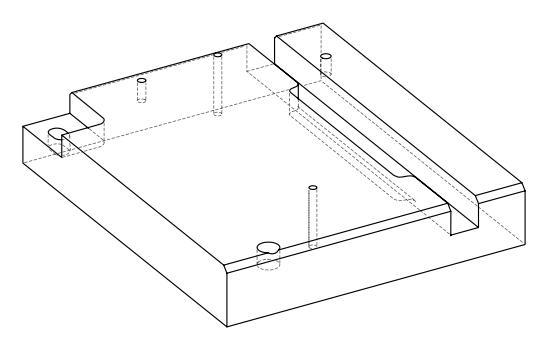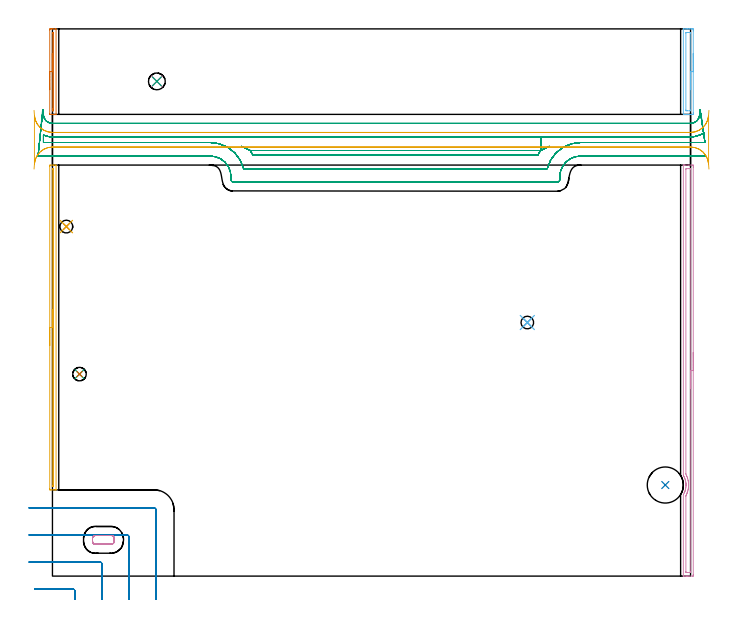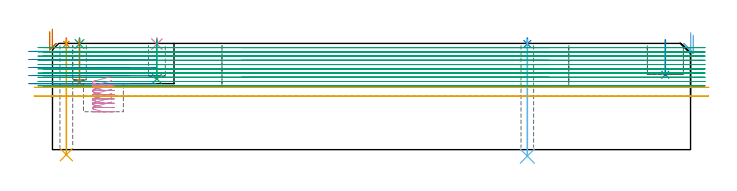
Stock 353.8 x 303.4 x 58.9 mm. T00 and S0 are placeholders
(PLAN: 17 operations, 9 tool changes, 57 min)
(1 SPOT_DRILL | STEP1HOLE | NXT0321_9005460120000 | 0.03 min | 1 mm3)
(2 SPOT_DRILL_1 | STEP1HOLE_1 | NXT0321_9005460120000 | 0.03 min | 1 mm3)
(3 SPOT_DRILL_2 | STEP1POCKET | NXT0321_9005460120000 | 0.03 min | 0 mm3)
(4 SPOT_DRILL_3 | STEP1POCKET_2 | NXT0321_9005460120000 | 0.03 min | 1 mm3)
(5 DRILL_THROUGH_HOLE_INTO_CENTER | STEP1HOLE | NXT0301_042 | 0.26 min | 2312 mm3)
(6 DRILL_THROUGH_HOLE_INTO_CENTER_1 | STEP1HOLE_1 | UGT0301_465 | 0.26 min | 2249 mm3)
(7 DRILL_BLIND_HOLE_INTO_CENTER | STEP1POCKET | NXT0301_046 | 0.1 min | 908 mm3)
(8 INDEXABLE_INSERT_DRILL_BLIND_HOLE_FROM_SOLID | STEP1POCKET_1 | NXT0302_011 | 0.08 min | 5386 mm3)
(9 DRILL_BLIND_HOLE_INTO_CENTER_1 | STEP1POCKET_2 | NXT0301_064 | 0.09 min | 1255 mm3)
(10 AREA_MILL | FG_CHAMFER_SURFACE | UGT0205_001 | 3.85 min | 3498 mm3)
(11 AREA_MILL_1 | FG_CHAMFER_SURFACE_1 | UGT0205_001 | 3.03 min | 1137 mm3)
(12 AREA_MILL_2 | FG_CHAMFER_SURFACE_2 | UGT0205_001 | 0.95 min | 770 mm3)
(13 AREA_MILL_3 | FG_CHAMFER_SURFACE_3 | UGT0205_001 | 0.91 min | 305 mm3)
(14 MILL_CORNER_NOTCH_RECTANGULAR | CORNER_NOTCH_RECTANGULAR | UGT0201_136 | Follow Part, ap 5, ae 75% | 3.44 min | 71258 mm3)
(15 MILL_OPEN_POCKET | POCKET_OPEN | NXT0201_013 | Follow Part, ap 2.5, ae 75% | 39.61 min | 299054 mm3)
(16 MILL_RECTANGULAR_POCKET | POCKET_RECTANGULAR_STRAIGHT | NXT0201_013 | Follow Part, ap 2.5, ae 75% | 1.04 min | 4523 mm3)
(17 MILL_RECTANGULAR_SLOT | SLOT_RECTANGULAR | UGT0201_136 | Follow Part, ap 5, ae 75% | 3.28 min | 56662 mm3)
(TOOL NXT0321_9005460120000 | NC Spot Drill, 142deg, 12mm, Carbide, Uncoated | D12 PA142 FL30 Z2)
(TOOL NXT0301_042 | Carbide Drill 7.1mm [860.1-0710-057A1-MM 2214] | D7.1 PA140 FL85 Z2)
(TOOL UGT0301_465 | Carbide Drill 7.0 mm | D7 PA118 FL69 Z2)
(TOOL NXT0301_046 | Carbide Drill 7.5mm [860.1-0750-038A1-MM 2214] | D7.5 PA140 FL53 Z2)
(TOOL NXT0302_011 | Index. Insert Drill 20mm [880-D2000L25-05] | D20 PA176 FL100 Z2)
(TOOL NXT0301_064 | Carbide Drill 9.3mm [860.1-0930-028A1-MM 2214] | D9.3 PA140 FL47 Z2)
(TOOL UGT0205_001 | Chamfer Mill 20 x 3 x 45 deg. | D20 FL50 Z2)
(TOOL UGT0201_136 | Carbide End Mill 20.0 | D20 FL30 Z4)
(TOOL NXT0201_013 | ENDMILL 10mm | D10 FL30 Z4)
(OP 1 SPOT_DRILL)
G17 G21 G94 G90
T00 M6
G54
G17 G0 G90 X7.7 Y193.8 S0 M3
G43 Z68.9 H0
G94 G81 G98 Z58.586 F250. R61.9
G80
M5
M2
(OP 2 SPOT_DRILL_1)
G17 G21 G94 G90
T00 M6
G54
G17 G0 G90 X263.3 Y140.6 S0 M3
G43 Z68.9 H0
G94 G81 G98 Z58.599 F250. R61.9
G80
M5
M2
(OP 3 SPOT_DRILL_2)
G17 G21 G94 G90
T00 M6
G54
G17 G0 G90 X15. Y112. S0 M3
G43 Z68.9 H0
G94 G81 G98 Z58.577 F250. R61.9
G80
M5
M2
(OP 4 SPOT_DRILL_3)
G17 G21 G94 G90
T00 M6
G54
G17 G0 G90 X57.9 Y274.3 S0 M3
G43 Z68.9 H0
G94 G81 G98 Z58.5 F250. R61.9
G80
M5
M2
(OP 5 DRILL_THROUGH_HOLE_INTO_CENTER)
G17 G21 G94 G90
T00 M6
G54
G17 G0 G90 X7.7 Y193.8 S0 M3
G43 Z68.9 H1
G94 G73 G98 Z-2.792 F250. Q6.855 R60.9
G80
M5
M2
(OP 6 DRILL_THROUGH_HOLE_INTO_CENTER_1)
G17 G21 G94 G90
T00 M6
G54
G17 G0 G90 X263.3 Y140.6 S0 M3
G43 Z68.9 H0
G94 G73 G98 Z-3.603 F250. Q6.945 R60.9
G80
M5
M2
(OP 7 DRILL_BLIND_HOLE_INTO_CENTER)
G17 G21 G94 G90
T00 M6
G54
G17 G0 G90 X15. Y112. S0 M3
G43 Z68.9 H1
G94 G81 G98 Z37.3 F250. R60.9
G80
M5
M2
(OP 8 INDEXABLE_INSERT_DRILL_BLIND_HOLE_FROM_SOLID)
G17 G21 G94 G90
T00 M6
G54
G17 G0 G90 X339.8 Y50.5 S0 M3
G43 Z68.9 H1
G94 G81 G98 Z41.5 F250. R60.9
G80
M5
M2
(OP 9 DRILL_BLIND_HOLE_INTO_CENTER_1)
G17 G21 G94 G90
T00 M6
G54
G17 G0 G90 X57.9 Y274.3 S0 M3
G43 Z68.9 H1
G94 G81 G98 Z39.2 F250. R60.9
G80
M5
M2
(OP 10 AREA_MILL)
G17 G21 G94 G90
T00 M6
G54
G17 G0 G90 X355.3 Y123.95 S1061 M3
G43 Z68.9 H0
Z63.4
G94 G1 Y123.912 Z62.528 F250.
Y123.798 Z61.664
Y123.609 Z60.812
Y123.347 Z59.98
Y123.013 Z59.174
Y122.61 Z58.4
Y122.142 Z57.664
Y121.61 Z56.972
Y121.021 Z56.329
Y120.378 Z55.74
Y119.686 Z55.208
Y118.95 Z54.74
Y118.176 Z54.337
Y117.37 Z54.003
Y116.538 Z53.741
Y115.686 Z53.552
Y114.822 Z53.438
Y113.95 Z53.4
Y0.963
X355.299 Y0.606 Z53.401
X355.294 Y0.077 Z53.403
X355.291 Y0.008 Z53.405
X354.768 Y0. Z53.928
X352.994 Z55.7
X352.423 Z56.273
X352.106 Z56.59
X351.536 Z57.16
X351.219 Z57.476
X350.18 Z58.519
X349.83 Y0.007 Z58.861
X349.803 Y0.01 Z58.888
X349.8 Y0.159 Z58.9
Y45.229
X349.831 Y45.284 Z58.869
X350.276 Y46.122 Z58.42
X350.305 Y46.176 Z58.392
X350.332 Y46.234 Z58.367
X350.372 Y46.325 Z58.327
X350.413 Y46.419 Z58.284
X350.609 Y46.857 Z58.09
X350.668 Y47.014 Z58.03
X350.688 Y47.068 Z58.01
X350.835 Y47.512 Z57.862
X350.964 Y47.959 Z57.733
X351.07 Y48.404 Z57.628
X351.156 Y48.851 Z57.543
X351.22 Y49.297 Z57.479
X351.262 Y49.743 Z57.432
X351.286 Y50.189 Z57.407
Y50.206 Z57.406
X351.29 Y50.584 Z57.402
X351.291 Y50.635 Z57.403
Y50.647
X351.289 Y50.688 Z57.407
X351.288 Y50.733 Z57.41
X351.276 Y51.081 Z57.422
X351.241 Y51.477 Z57.452
X351.238 Y51.527 Z57.457
X351.235 Y51.557 Z57.461
X351.184 Y51.973 Z57.516
X351.107 Y52.418 Z57.592
X351.08 Y52.54 Z57.619
X351.008 Y52.865 Z57.69
X350.936 Y53.131 Z57.76
X350.889 Y53.31 Z57.809
X350.75 Y53.746 Z57.949
X350.604 Y54.154 Z58.092
X350.585 Y54.202 Z58.112
X350.565 Y54.25 Z58.133
X350.41 Y54.6 Z58.287
X350.388 Y54.65 Z58.309
X350.176 Y55.094 Z58.523
X350.13 Y55.176 Z58.566
X349.945 Y55.52 Z58.755
X349.92 Y55.563 Z58.78
X349.804 Y55.772 Z58.89
X349.8 Y55.939 Z58.9
Y227.74
X349.803 Y227.89 Z58.888
X349.83 Y227.893 Z58.861
X350.18 Y227.9 Z58.519
X350.585 Z58.114
X351.219 Z57.476
X352.424 Z56.273
X352.994 Z55.7
X354.483 Z54.213
X354.768 Y227.898 Z53.928
X355.291 Y227.892 Z53.405
X355.294 Y227.823 Z53.403
X355.299 Y227.294 Z53.401
X355.3 Y226.759 Z53.4
Y113.95
X353.886 Z54.814
Y2.391
X353.881 Y2.01 Z54.819
X353.38 Y2.002 Z55.32
X352.106 Y2.001 Z56.594
X351.605 Y2.003 Z57.095
X351.219 Y2.01 Z57.481
X351.214 Y2.391 Z57.486
Y2.396
Y44.337
X351.219 Y44.549 Z57.481
X351.444 Y45.004 Z57.256
X351.548 Y45.229 Z57.152
X351.721 Y45.618 Z56.979
X351.932 Y46.122 Z56.768
X351.952 Y46.174 Z56.748
X351.968 Y46.215 Z56.732
X351.979 Y46.25 Z56.721
X352.106 Y46.637 Z56.594
X352.192 Y46.928 Z56.508
X352.216 Y47.014 Z56.484
X352.374 Y47.638 Z56.326
X352.434 Y47.907 Z56.266
X352.524 Y48.379 Z56.176
X352.586 Y48.799 Z56.114
X352.612 Y48.991 Z56.088
X352.63 Y49.165 Z56.07
X352.674 Y49.692 Z56.026
X352.691 Y49.997 Z56.009
X352.701 Y50.584 Z55.999
X352.693 Y50.887 Z56.007
X352.661 Y51.477 Z56.039
X352.63 Y51.842 Z56.07
X352.563 Y52.369 Z56.137
X352.474 Y52.892 Z56.226
X352.395 Y53.262 Z56.305
X352.197 Y54.063 Z56.503
X352.17 Y54.154 Z56.53
X352.106 Y54.355 Z56.594
X351.864 Y55.047 Z56.836
X351.693 Y55.462 Z57.007
X351.472 Y55.939 Z57.228
X351.219 Y56.474 Z57.481
X351.214 Y56.837 Z57.486
Y225.509
X351.219 Y225.89 Z57.481
X351.72 Y225.898 Z56.98
X352.994 Y225.899 Z55.706
X353.495 Y225.897 Z55.205
X353.881 Y225.89 Z54.819
X353.886 Y225.504 Z54.814
Y113.95
Y113.078 Z54.852
Y112.214 Z54.966
Y111.362 Z55.155
Y110.53 Z55.417
Y109.724 Z55.751
Y108.95 Z56.154
Y108.214 Z56.623
Y107.522 Z57.154
Y106.879 Z57.743
Y106.29 Z58.386
Y105.758 Z59.078
Y105.29 Z59.814
Y104.887 Z60.588
Y104.553 Z61.394
Y104.291 Z62.226
Y104.102 Z63.078
Y103.988 Z63.943
Y103.95 Z64.814
G0 Z68.9
M5
M2
(OP 11 AREA_MILL_1)
G17 G21 G94 G90
T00 M6
G54
G17 G0 G90 X-1.5 Y127.85 S1061 M3
G43 Z68.9 H0
Z65.4
G94 G1 Y127.888 Z64.528 F250.
Y128.002 Z63.663
Y128.191 Z62.812
Y128.453 Z61.98
Y128.787 Z61.174
Y129.19 Z60.4
Y129.658 Z59.664
Y130.19 Z58.972
Y130.779 Z58.329
Y131.422 Z57.74
Y132.114 Z57.208
Y132.85 Z56.74
Y133.624 Z56.337
Y134.43 Z56.003
Y135.262 Z55.741
Y136.114 Z55.552
Y136.978 Z55.438
Y137.85 Z55.4
X-1.499 Y227.27 Z55.401
X-1.496 Y227.703
X-1.491 Y227.89 Z55.404
X-1.07 Y227.9 Z55.825
X0.33 Z57.226
X0.69 Z57.585
X1.649 Z58.548
X1.997 Y227.89 Z58.888
X2. Y227.717 Z58.9
Y47.983
X2.004 Y47.801 Z58.895
X1.648 Y47.8 Z58.548
X1.41 Z58.309
X0.69 Z57.585
X-0.55 Z56.347
X-1.07 Y47.801 Z55.825
X-1.303 Y47.804 Z55.592
X-1.491 Y47.81 Z55.404
X-1.496 Y47.997 Z55.401
X-1.499 Y48.43
X-1.5 Y137.85 Z55.4
X-0.086 Z56.814
Y225.376
X-0.085 Y225.482 Z56.815
X-0.079 Y225.822 Z56.821
X-0.073 Y225.891 Z56.827
X-0.024 Y225.895 Z56.876
X0.044 Y225.898 Z56.944
X0.278 Y225.9 Z57.178
X0.496 Y225.899 Z57.396
X0.531 Y225.897 Z57.431
X0.566 Y225.89 Z57.466
X0.579 Y225.881 Z57.479
X0.581 Y225.853 Z57.481
X0.585 Y225.588 Z57.485
Y50.174
X0.579 Y49.812 Z57.479
X0.22 Y49.802 Z57.12
X0.004 Y49.801 Z56.904
X-0.031 Y49.803 Z56.869
X-0.066 Y49.81 Z56.834
X-0.079 Y49.819 Z56.821
X-0.081 Y49.847 Z56.819
X-0.086 Y50.112 Z56.814
Y137.85
Y138.722 Z56.852
Y139.586 Z56.966
Y140.438 Z57.155
Y141.27 Z57.417
Y142.076 Z57.751
Y142.85 Z58.154
Y143.586 Z58.623
Y144.278 Z59.154
Y144.921 Z59.743
Y145.51 Z60.386
Y146.042 Z61.078
Y146.51 Z61.814
Y146.913 Z62.588
Y147.247 Z63.394
Y147.509 Z64.226
Y147.698 Z65.078
Y147.812 Z65.943
Y147.85 Z66.814
G0 Z68.9
M5
M2
(OP 12 AREA_MILL_2)
G17 G21 G94 G90
T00 M6
G54
G17 G0 G90 X355.3 Y289.7 S1061 M3
G43 Z68.9 H0
Z63.4
G94 G1 Y289.662 Z62.528 F250.
Y289.548 Z61.663
Y289.359 Z60.812
Y289.097 Z59.98
Y288.763 Z59.174
Y288.36 Z58.4
Y287.892 Z57.664
Y287.36 Z56.972
Y286.771 Z56.329
Y286.128 Z55.74
Y285.436 Z55.208
Y284.7 Z54.74
Y283.926 Z54.337
Y283.12 Z54.003
Y282.288 Z53.741
Y281.436 Z53.552
Y280.572 Z53.438
Y279.7 Z53.4
Y256.923
X355.299 Y256.567 Z53.401
X355.293 Y256.041 Z53.403
X355.291 Y256.008 Z53.405
X354.768 Y256. Z53.927
X354.446 Z54.248
X353.881 Z54.813
X353.238 Z55.46
X352.994 Z55.703
X352.35 Z56.347
X352.106 Z56.59
X351.618 Z57.081
X350.82 Z57.879
X350.093 Z58.606
X349.824 Z58.867
X349.803 Y256.009 Z58.888
X349.8 Y256.122 Z58.9
Y303.278
X349.803 Y303.391 Z58.888
X349.824 Y303.4 Z58.867
X350.092 Z58.606
X350.82 Z57.879
X351.618 Z57.081
X352.106 Z56.59
X352.35 Z56.347
X352.994 Z55.703
X353.238 Z55.46
X353.881 Z54.813
X354.446 Z54.248
X354.768 Y303.397 Z53.927
X355.291 Y303.392 Z53.405
X355.293 Y303.359 Z53.403
X355.299 Y302.833 Z53.401
X355.3 Y302.299 Z53.4
Y279.7
X353.886 Z54.814
Y258.347
X353.881 Y258.01 Z54.819
X353.338 Y258.001 Z55.362
X352.106 Y258. Z56.594
X351.563 Y258.002 Z57.137
X351.219 Y258.01 Z57.481
X351.214 Y258.347 Z57.486
Y258.352
Y301.053
X351.219 Y301.39 Z57.481
X351.762 Y301.399 Z56.938
X352.994 Y301.4 Z55.706
X353.537 Y301.398 Z55.163
X353.881 Y301.39 Z54.819
X353.886 Y301.048 Z54.814
Y279.7
Y278.828 Z54.852
Y277.964 Z54.966
Y277.112 Z55.155
Y276.28 Z55.417
Y275.474 Z55.751
Y274.7 Z56.154
Y273.964 Z56.623
Y273.272 Z57.154
Y272.629 Z57.743
Y272.04 Z58.386
Y271.508 Z59.078
Y271.04 Z59.814
Y270.637 Z60.588
Y270.303 Z61.394
Y270.041 Z62.226
Y269.852 Z63.078
Y269.738 Z63.943
Y269.7 Z64.814
G0 Z68.9
M5
M2
(OP 13 AREA_MILL_3)
G17 G21 G94 G90
T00 M6
G54
G17 G0 G90 X-1.5 Y269.7 S1061 M3
G43 Z68.9 H0
Z65.4
G94 G1 Y269.738 Z64.528 F250.
Y269.852 Z63.663
Y270.041 Z62.812
Y270.303 Z61.98
Y270.637 Z61.174
Y271.04 Z60.4
Y271.508 Z59.664
Y272.04 Z58.972
Y272.629 Z58.329
Y273.272 Z57.74
Y273.964 Z57.208
Y274.7 Z56.74
Y275.474 Z56.337
Y276.28 Z56.003
Y277.112 Z55.741
Y277.964 Z55.552
Y278.828 Z55.438
Y279.7 Z55.4
Y302.833
X-1.499 Y303.061 Z55.401
X-1.491 Y303.398 Z55.405
X-1.312 Y303.4 Z55.586
X-1.07 Z55.827
X-0.432 Z56.465
X-0.19 Z56.706
X0.294 Z57.193
X1.764 Z58.662
X1.994 Y303.39 Z58.892
X2. Y303.278 Z58.9
Y256.122
X1.994 Y256.01 Z58.892
X1.763 Y256. Z58.662
X1.086 Z57.985
X0.294 Z57.193
X-0.19 Z56.706
X-0.432 Z56.465
X-1.07 Z55.827
X-1.306 Z55.592
X-1.491 Y256.002 Z55.405
X-1.5 Y256.34 Z55.4
Y279.7
X-0.086 Z56.814
X-0.085 Y300.947 Z56.815
X-0.084 Y301.053 Z56.816
X-0.079 Y301.383 Z56.821
X0.079 Y301.39 Z56.979
X0.35 Y301.397 Z57.25
X0.507 Y301.391 Z57.407
X0.579 Y301.387 Z57.479
X0.584 Y301.161 Z57.484
X0.585 Y301.053 Z57.485
X0.586 Y258.311 Z57.486
X0.583 Y258.124 Z57.483
X0.581 Y258.031 Z57.481
X0.58 Y258.016 Z57.48
X0.518 Y258.01 Z57.418
X0.395 Y258.005 Z57.295
X0.151 Y258.002 Z57.051
X-0.007 Y258.009 Z56.893
X-0.079 Y258.014 Z56.821
X-0.084 Y258.239 Z56.816
X-0.085 Y258.347 Z56.815
X-0.086 Y259.026 Z56.814
Y279.7
Y280.572 Z56.852
Y281.436 Z56.966
Y282.288 Z57.155
Y283.12 Z57.417
Y283.926 Z57.751
Y284.7 Z58.154
Y285.436 Z58.623
Y286.128 Z59.154
Y286.771 Z59.743
Y287.36 Z60.386
Y287.892 Z61.078
Y288.36 Z61.814
Y288.763 Z62.588
Y289.097 Z63.394
Y289.359 Z64.226
Y289.548 Z65.078
Y289.662 Z65.943
Y289.7 Z66.814
G0 Z68.9
M5
M2
(OP 14 MILL_CORNER_NOTCH_RECTANGULAR)
G17 G21 G94 G90
T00 M6
G54
G17 G0 G90 X12.4 Y-13. S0 M3
G43 Z68.926 H0
Z54.46
G94 G1 Y-10. F250.
Y-8.195 F500.
G3 X11.405 Y-7.2 R1.
G1 X-6.94
X-9.94 F250.
G0 Z68.926
X27.4 Y-13.
Z54.46
G1 Y-10.
Y6.805 F500.
G3 X26.405 Y7.8 R1.
G1 X-10.
X-13. F250.
G0 Z68.926
X42.4 Y-13.
Z54.46
G1 Y-10.
Y21.804 F500.
G3 X41.404 Y22.8 R1.
G1 X-10.
X-13. F250.
G0 Z68.926
X57.4 Y-13.
Z54.46
G1 Y-10.
Y36.804 F500.
G3 X56.404 Y37.8 R1.
G1 X-10.
X-13. F250.
G0 Z68.926
X12.4 Y-13.
Z49.995
G1 Y-10.
Y-8.195 F500.
G3 X11.405 Y-7.2 R1.
G1 X-6.94
X-9.94 F250.
G0 Z68.926
X27.4 Y-13.
Z49.995
G1 Y-10.
Y6.805 F500.
G3 X26.405 Y7.8 R1.
G1 X-10.
X-13. F250.
G0 Z68.926
X42.4 Y-13.
Z49.995
G1 Y-10.
Y21.805 F500.
G3 X41.404 Y22.8 R1.
G1 X-10.
X-13. F250.
G0 Z68.926
X57.4 Y-13.
Z49.995
G1 Y-10.
Y36.804 F500.
G3 X56.404 Y37.8 R1.
G1 X-10.
X-13. F250.
G0 Z68.926
X12.4 Y-13.
Z45.53
G1 Y-10.
Y-8.195 F500.
G3 X11.405 Y-7.2 R1.
G1 X-6.94
X-9.94 F250.
G0 Z68.926
X27.4 Y-13.
Z45.53
G1 Y-10.
Y6.805 F500.
G3 X26.405 Y7.8 R1.
G1 X-10.
X-13. F250.
G0 Z68.926
X42.4 Y-13.
Z45.53
G1 Y-10.
Y21.805 F500.
G3 X41.404 Y22.8 R1.
G1 X-10.
X-13. F250.
G0 Z68.926
X57.4 Y-13.
Z45.53
G1 Y-10.
Y36.804 F500.
G3 X56.404 Y37.8 R1.
G1 X-10.
X-13. F250.
G0 Z68.926
X12.4 Y-13.
Z41.065
G1 Y-10.
Y-8.195 F500.
G3 X11.405 Y-7.2 R1.
G1 X-6.94
X-9.94 F250.
G0 Z68.926
X27.4 Y-13.
Z41.065
G1 Y-10.
Y6.805 F500.
G3 X26.405 Y7.8 R1.
G1 X-10.
X-13. F250.
G0 Z68.926
X42.4 Y-13.
Z41.065
G1 Y-10.
Y21.805 F500.
G3 X41.404 Y22.8 R1.
G1 X-10.
X-13. F250.
G0 Z68.926
X57.4 Y-13.
Z41.065
G1 Y-10.
Y36.804 F500.
G3 X56.404 Y37.8 R1.
G1 X-10.
X-13. F250.
G0 Z68.926
X12.4 Y-13.
Z36.6
G1 Y-10.
Y-8.195 F500.
G3 X11.405 Y-7.2 R1.
G1 X-6.94
X-9.94 F250.
G0 Z68.926
X27.4 Y-13.
Z36.6
G1 Y-10.
Y6.805 F500.
G3 X26.405 Y7.8 R1.
G1 X-10.
X-13. F250.
G0 Z68.926
X42.4 Y-13.
Z36.6
G1 Y-10.
Y21.805 F500.
G3 X41.404 Y22.8 R1.
G1 X-10.
X-13. F250.
G0 Z68.926
X57.4 Y-13.
Z36.6
G1 Y-10.
Y36.804 F500.
G3 X56.404 Y37.8 R1.
G1 X-10.
X-13. F250.
G0 Z68.926
M5
M2
(OP 15 MILL_OPEN_POCKET)
G17 G21 G94 G90
T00 M6
G54
G17 G0 G90 X361.55 Y245.744 S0 M3
G43 Z68.926 H0
Z56.573
G94 G1 X358.8 Y244.544 F250.
G2 X353.8 Y243.5 R12.5 F500.
G1 X270.685
Y236.
X109.615
X104.862 Y238.288
X109.615 Y236.
G2 X111.127 Y233.4 R26.5
G1 X269.173
G2 X270.685 Y236. R26.5
G1 X275.438 Y238.288
X270.685 Y236.
Y243.5
X0.
G2 X-5. Y244.544 R12.5
G1 Y240.4
X87.5
G2 X105.959 Y225.9 R19.
G1 X274.341
G2 X292.8 Y240.4 R19.
G1 X358.8
X361.8 F250.
X359.613 Y256.458
X358.276 Y253.772
G2 X353.8 Y251. R5. F500.
G1 X0.
G2 X-4.852 Y254.792 R5.
G1 X-5.577 Y257.703 F250.
X-8. Y232.9
X-5.
X87.5 F500.
G2 X99. Y221.4 R11.5
G1 Y219.9
G3 X100.5 Y218.4 R1.5
G1 X279.8
G3 X281.3 Y219.9 R1.5
G1 Y221.4
G2 X292.8 Y232.9 R11.5
G1 X358.8
X361.8 F250.
G0 X361.55 Y245.744 Z54.22
G1 X358.8 Y244.544
G2 X353.8 Y243.5 R12.5 F500.
G1 X270.685
Y236.
X109.615
X104.862 Y238.288
X109.615 Y236.
G2 X111.127 Y233.4 R26.5
G1 X269.173
G2 X270.685 Y236. R26.5
G1 X275.438 Y238.288
X270.685 Y236.
Y243.5
X0.
G2 X-5. Y244.544 R12.5
G1 Y240.4
X87.5
G2 X105.959 Y225.9 R19.
G1 X274.341
G2 X292.8 Y240.4 R19.
G1 X358.8
X361.8 F250.
X359.288 Y257.969
X358.704 Y255.027
G2 X353.8 Y251. R5. F500.
G1 X0.
G2 X-4.97 Y255.453 R5.
G1 X-5.298 Y258.435 F250.
X-8. Y232.9
X-5.
X87.5 F500.
G2 X99. Y221.4 R11.5
G1 Y219.9
G3 X100.5 Y218.4 R1.5
G1 X279.8
G3 X281.3 Y219.9 R1.5
G1 Y221.4
G2 X292.8 Y232.9 R11.5
G1 X358.8
X361.8 F250.
G0 X361.55 Y245.744 Z51.868
G1 X358.8 Y244.544
G2 X353.8 Y243.5 R12.5 F500.
G1 X270.685
Y236.
X109.615
X104.862 Y238.288
X109.615 Y236.
G2 X111.127 Y233.4 R26.5
G1 X269.173
G2 X270.685 Y236. R26.5
G1 X275.438 Y238.288
X270.685 Y236.
Y243.5
X0.
G2 X-5. Y244.544 R12.5
G1 Y240.4
X87.5
G2 X105.959 Y225.9 R19.
G1 X274.341
G2 X292.8 Y240.4 R19.
G1 X358.8
X361.8 F250.
X359.098 Y258.435
X358.77 Y255.453
G2 X353.8 Y251. R5. F500.
G1 X0.
G2 X-4.97 Y255.453 R5.
G1 X-5.298 Y258.435 F250.
X-8. Y232.9
X-5.
X87.5 F500.
G2 X99. Y221.4 R11.5
G1 Y219.9
G3 X100.5 Y218.4 R1.5
G1 X279.8
G3 X281.3 Y219.9 R1.5
G1 Y221.4
G2 X292.8 Y232.9 R11.5
G1 X358.8
X361.8 F250.
G0 X361.55 Y245.744 Z49.515
G1 X358.8 Y244.544
G2 X353.8 Y243.5 R12.5 F500.
G1 X270.685
Y236.
X109.615
X104.862 Y238.288
X109.615 Y236.
G2 X111.127 Y233.4 R26.5
G1 X269.173
G2 X270.685 Y236. R26.5
G1 X275.438 Y238.288
X270.685 Y236.
Y243.5
X0.
G2 X-5. Y244.544 R12.5
G1 Y240.4
X87.5
G2 X105.959 Y225.9 R19.
G1 X274.341
G2 X292.8 Y240.4 R19.
G1 X358.8
X361.8 F250.
X359.098 Y258.435
X358.77 Y255.453
G2 X353.8 Y251. R5. F500.
G1 X0.
G2 X-4.97 Y255.453 R5.
G1 X-5.298 Y258.435 F250.
X-8. Y232.9
X-5.
X87.5 F500.
G2 X99. Y221.4 R11.5
G1 Y219.9
G3 X100.5 Y218.4 R1.5
G1 X279.8
G3 X281.3 Y219.9 R1.5
G1 Y221.4
G2 X292.8 Y232.9 R11.5
G1 X358.8
X361.8 F250.
G0 X361.55 Y245.744 Z47.163
G1 X358.8 Y244.544
G2 X353.8 Y243.5 R12.5 F500.
G1 X270.685
Y236.
X109.615
X104.862 Y238.288
X109.615 Y236.
G2 X111.127 Y233.4 R26.5
G1 X269.173
G2 X270.685 Y236. R26.5
G1 X275.438 Y238.288
X270.685 Y236.
Y243.5
X0.
G2 X-5. Y244.544 R12.5
G1 Y240.4
X87.5
G2 X105.959 Y225.9 R19.
G1 X274.341
G2 X292.8 Y240.4 R19.
G1 X358.8
X361.8 F250.
X359.098 Y258.435
X358.77 Y255.453
G2 X353.8 Y251. R5. F500.
G1 X0.
G2 X-4.97 Y255.453 R5.
G1 X-5.298 Y258.435 F250.
X-8. Y232.9
X-5.
X87.5 F500.
G2 X99. Y221.4 R11.5
G1 Y219.9
G3 X100.5 Y218.4 R1.5
G1 X279.8
G3 X281.3 Y219.9 R1.5
G1 Y221.4
G2 X292.8 Y232.9 R11.5
G1 X358.8
X361.8 F250.
G0 X361.55 Y245.744 Z44.81
G1 X358.8 Y244.544
G2 X353.8 Y243.5 R12.5 F500.
G1 X270.685
Y236.
X109.615
X104.862 Y238.288
X109.615 Y236.
G2 X111.127 Y233.4 R26.5
G1 X269.173
G2 X270.685 Y236. R26.5
G1 X275.438 Y238.288
X270.685 Y236.
Y243.5
X0.
G2 X-5. Y244.544 R12.5
G1 Y240.4
X87.5
G2 X105.959 Y225.9 R19.
G1 X274.341
G2 X292.8 Y240.4 R19.
G1 X358.8
X361.8 F250.
X359.098 Y258.435
X358.77 Y255.453
G2 X353.8 Y251. R5. F500.
G1 X0.
G2 X-4.97 Y255.453 R5.
G1 X-5.298 Y258.435 F250.
X-8. Y232.9
X-5.
X87.5 F500.
G2 X99. Y221.4 R11.5
G1 Y219.9
G3 X100.5 Y218.4 R1.5
G1 X279.8
G3 X281.3 Y219.9 R1.5
G1 Y221.4
G2 X292.8 Y232.9 R11.5
G1 X358.8
X361.8 F250.
G0 X361.55 Y245.744 Z42.458
G1 X358.8 Y244.544
G2 X353.8 Y243.5 R12.5 F500.
G1 X270.685
Y236.
X109.615
X104.862 Y238.288
X109.615 Y236.
G2 X111.127 Y233.4 R26.5
G1 X269.173
G2 X270.685 Y236. R26.5
G1 X275.438 Y238.288
X270.685 Y236.
Y243.5
X0.
G2 X-5. Y244.544 R12.5
G1 Y240.4
X87.5
G2 X105.959 Y225.9 R19.
G1 X274.341
G2 X292.8 Y240.4 R19.
G1 X358.8
X361.8 F250.
X359.098 Y258.435
X358.77 Y255.453
G2 X353.8 Y251. R5. F500.
G1 X0.
G2 X-4.97 Y255.453 R5.
G1 X-5.298 Y258.435 F250.
X-8. Y232.9
X-5.
X87.5 F500.
G2 X99. Y221.4 R11.5
G1 Y219.9
G3 X100.5 Y218.4 R1.5
G1 X279.8
G3 X281.3 Y219.9 R1.5
G1 Y221.4
G2 X292.8 Y232.9 R11.5
G1 X358.8
X361.8 F250.
G0 X361.55 Y245.744 Z40.105
G1 X358.8 Y244.544
G2 X353.8 Y243.5 R12.5 F500.
G1 X270.685
Y236.
X109.615
X104.862 Y238.288
X109.615 Y236.
G2 X111.127 Y233.4 R26.5
G1 X269.173
G2 X270.685 Y236. R26.5
G1 X275.438 Y238.288
X270.685 Y236.
Y243.5
X0.
G2 X-5. Y244.544 R12.5
G1 Y240.4
X87.5
G2 X105.959 Y225.9 R19.
G1 X274.341
G2 X292.8 Y240.4 R19.
G1 X358.8
X361.8 F250.
X359.098 Y258.435
X358.77 Y255.453
G2 X353.8 Y251. R5. F500.
G1 X0.
G2 X-4.97 Y255.453 R5.
G1 X-5.298 Y258.435 F250.
X-8. Y232.9
X-5.
X87.5 F500.
G2 X99. Y221.4 R11.5
G1 Y219.9
G3 X100.5 Y218.4 R1.5
G1 X279.8
G3 X281.3 Y219.9 R1.5
G1 Y221.4
G2 X292.8 Y232.9 R11.5
G1 X358.8
X361.8 F250.
G0 X361.55 Y245.744 Z37.753
G1 X358.8 Y244.544
G2 X353.8 Y243.5 R12.5 F500.
G1 X270.685
Y236.
X109.615
X104.862 Y238.288
X109.615 Y236.
G2 X111.127 Y233.4 R26.5
G1 X269.173
G2 X270.685 Y236. R26.5
G1 X275.438 Y238.288
X270.685 Y236.
Y243.5
X0.
G2 X-5. Y244.544 R12.5
G1 Y240.4
X87.5
G2 X105.959 Y225.9 R19.
G1 X274.341
G2 X292.8 Y240.4 R19.
G1 X358.8
X361.8 F250.
X359.098 Y258.435
X358.77 Y255.453
G2 X353.8 Y251. R5. F500.
G1 X0.
G2 X-4.97 Y255.453 R5.
G1 X-5.298 Y258.435 F250.
X-8. Y232.9
X-5.
X87.5 F500.
G2 X99. Y221.4 R11.5
G1 Y219.9
G3 X100.5 Y218.4 R1.5
G1 X279.8
G3 X281.3 Y219.9 R1.5
G1 Y221.4
G2 X292.8 Y232.9 R11.5
G1 X358.8
X361.8 F250.
G0 X361.55 Y245.744 Z35.4
G1 X358.8 Y244.544
G2 X353.8 Y243.5 R12.5 F500.
G1 X270.685
Y236.
X109.615
X104.862 Y238.288
X109.615 Y236.
G2 X111.127 Y233.4 R26.5
G1 X269.173
G2 X270.685 Y236. R26.5
G1 X275.438 Y238.288
X270.685 Y236.
Y243.5
X0.
G2 X-5. Y244.544 R12.5
G1 Y240.4
X87.5
G2 X105.959 Y225.9 R19.
G1 X274.341
G2 X292.8 Y240.4 R19.
G1 X358.8
X361.8 F250.
X359.098 Y258.435
X358.77 Y255.453
G2 X353.8 Y251. R5. F500.
G1 X0.
G2 X-4.97 Y255.453 R5.
G1 X-5.298 Y258.435 F250.
X-8. Y232.9
X-5.
X87.5 F500.
G2 X99. Y221.4 R11.5
G1 Y219.9
G3 X100.5 Y218.4 R1.5
G1 X279.8
G3 X281.3 Y219.9 R1.5
G1 Y221.4
G2 X292.8 Y232.9 R11.5
G1 X358.8
X361.8 F250.
G0 Z68.926
M5
M2
(OP 16 MILL_RECTANGULAR_POCKET)
G17 G21 G94 G90
T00 M6
G54
G17 G0 G90 X32.843 Y22.48 S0 M3
G43 Z68.926 H0
Z40.592
G94 G1 X32.73 Y22.5 Z40.562 F250.
X23.77 Z38.161
X23.43 Y22.439 Z38.068
X23.11 Y22.311 Z37.976
X22.822 Y22.121 Z37.884
X22.579 Y21.878 Z37.791
X22.389 Y21.59 Z37.699
X22.261 Y21.27 Z37.607
X22.2 Y20.93 Z37.514
Y19.27 Z37.069
X22.261 Y18.93 Z36.977
X22.389 Y18.61 Z36.884
X22.579 Y18.322 Z36.792
X22.822 Y18.079 Z36.7
X23.11 Y17.889 Z36.607
X23.43 Y17.761 Z36.515
X23.77 Y17.7 Z36.423
X23.9 Z36.388
X28.25 Z35.222
X32.6 F500.
G3 X34.3 Y19.4 R1.7
G1 Y20.8
G3 X32.6 Y22.5 R1.7
G1 X23.9
G3 X22.2 Y20.8 R1.7
G1 Y19.4
G3 X23.9 Y17.7 R1.7
G1 X28.25
X29.25
G0 X32.843 Y22.48 Z38.222
G1 X32.73 Y22.5 Z38.191 F250.
X23.77 Z35.79
X23.43 Y22.439 Z35.698
X23.11 Y22.311 Z35.606
X22.822 Y22.121 Z35.513
X22.579 Y21.878 Z35.421
X22.389 Y21.59 Z35.329
X22.261 Y21.27 Z35.236
X22.2 Y20.93 Z35.144
Y19.27 Z34.699
X22.261 Y18.93 Z34.606
X22.389 Y18.61 Z34.514
X22.579 Y18.322 Z34.422
X22.822 Y18.079 Z34.329
X23.11 Y17.889 Z34.237
X23.43 Y17.761 Z34.145
X23.77 Y17.7 Z34.052
X23.9 Z34.017
X28.25 Z32.852
X32.6 F500.
G3 X34.3 Y19.4 R1.7
G1 Y20.8
G3 X32.6 Y22.5 R1.7
G1 X23.9
G3 X22.2 Y20.8 R1.7
G1 Y19.4
G3 X23.9 Y17.7 R1.7
G1 X28.25
X29.25
G0 X32.843 Y22.48 Z35.852
G1 X32.73 Y22.5 Z35.821 F250.
X23.77 Z33.42
X23.43 Y22.439 Z33.328
X23.11 Y22.311 Z33.235
X22.822 Y22.121 Z33.143
X22.579 Y21.878 Z33.051
X22.389 Y21.59 Z32.958
X22.261 Y21.27 Z32.866
X22.2 Y20.93 Z32.773
Y19.27 Z32.328
X22.261 Y18.93 Z32.236
X22.389 Y18.61 Z32.144
X22.579 Y18.322 Z32.051
X22.822 Y18.079 Z31.959
X23.11 Y17.889 Z31.867
X23.43 Y17.761 Z31.774
X23.77 Y17.7 Z31.682
X23.9 Z31.647
X28.25 Z30.481
X32.6 F500.
G3 X34.3 Y19.4 R1.7
G1 Y20.8
G3 X32.6 Y22.5 R1.7
G1 X23.9
G3 X22.2 Y20.8 R1.7
G1 Y19.4
G3 X23.9 Y17.7 R1.7
G1 X28.25
X29.25
G0 X32.843 Y22.48 Z33.481
G1 X32.73 Y22.5 Z33.451 F250.
X23.77 Z31.05
X23.43 Y22.439 Z30.957
X23.11 Y22.311 Z30.865
X22.822 Y22.121 Z30.773
X22.579 Y21.878 Z30.68
X22.389 Y21.59 Z30.588
X22.261 Y21.27 Z30.495
X22.2 Y20.93 Z30.403
Y19.27 Z29.958
X22.261 Y18.93 Z29.866
X22.389 Y18.61 Z29.773
X22.579 Y18.322 Z29.681
X22.822 Y18.079 Z29.589
X23.11 Y17.889 Z29.496
X23.43 Y17.761 Z29.404
X23.77 Y17.7 Z29.312
X23.9 Z29.277
X28.25 Z28.111
X32.6 F500.
G3 X34.3 Y19.4 R1.7
G1 Y20.8
G3 X32.6 Y22.5 R1.7
G1 X23.9
G3 X22.2 Y20.8 R1.7
G1 Y19.4
G3 X23.9 Y17.7 R1.7
G1 X28.25
X29.25
G0 X32.843 Y22.48 Z31.111
G1 X32.73 Y22.5 Z31.08 F250.
X23.77 Z28.679
X23.43 Y22.439 Z28.587
X23.11 Y22.311 Z28.495
X22.822 Y22.121 Z28.402
X22.579 Y21.878 Z28.31
X22.389 Y21.59 Z28.218
X22.261 Y21.27 Z28.125
X22.2 Y20.93 Z28.033
Y19.27 Z27.588
X22.261 Y18.93 Z27.495
X22.389 Y18.61 Z27.403
X22.579 Y18.322 Z27.311
X22.822 Y18.079 Z27.218
X23.11 Y17.889 Z27.126
X23.43 Y17.761 Z27.034
X23.77 Y17.7 Z26.941
X23.9 Z26.906
X28.25 Z25.741
X32.6 F500.
G3 X34.3 Y19.4 R1.7
G1 Y20.8
G3 X32.6 Y22.5 R1.7
G1 X23.9
G3 X22.2 Y20.8 R1.7
G1 Y19.4
G3 X23.9 Y17.7 R1.7
G1 X28.25
X29.25
G0 X32.843 Y22.48 Z28.741
G1 X32.73 Y22.5 Z28.71 F250.
X23.77 Z26.309
X23.43 Y22.439 Z26.217
X23.11 Y22.311 Z26.124
X22.822 Y22.121 Z26.032
X22.579 Y21.878 Z25.94
X22.389 Y21.59 Z25.847
X22.261 Y21.27 Z25.755
X22.2 Y20.93 Z25.662
Y19.27 Z25.217
X22.261 Y18.93 Z25.125
X22.389 Y18.61 Z25.033
X22.579 Y18.322 Z24.94
X22.822 Y18.079 Z24.848
X23.11 Y17.889 Z24.756
X23.43 Y17.761 Z24.663
X23.77 Y17.7 Z24.571
X23.9 Z24.536
X28.25 Z23.37
X32.6 F500.
G3 X34.3 Y19.4 R1.7
G1 Y20.8
G3 X32.6 Y22.5 R1.7
G1 X23.9
G3 X22.2 Y20.8 R1.7
G1 Y19.4
G3 X23.9 Y17.7 R1.7
G1 X28.25
X29.25
G0 X32.843 Y22.48 Z26.37
G1 X32.73 Y22.5 Z26.34 F250.
X23.77 Z23.939
X23.43 Y22.439 Z23.846
X23.11 Y22.311 Z23.754
X22.822 Y22.121 Z23.662
X22.579 Y21.878 Z23.569
X22.389 Y21.59 Z23.477
X22.261 Y21.27 Z23.384
X22.2 Y20.93 Z23.292
Y19.27 Z22.847
X22.261 Y18.93 Z22.755
X22.389 Y18.61 Z22.662
X22.579 Y18.322 Z22.57
X22.822 Y18.079 Z22.478
X23.11 Y17.889 Z22.385
X23.43 Y17.761 Z22.293
X23.77 Y17.7 Z22.201
X23.9 Z22.166
X28.25 Z21.
X32.6 F500.
G3 X34.3 Y19.4 R1.7
G1 Y20.8
G3 X32.6 Y22.5 R1.7
G1 X23.9
G3 X22.2 Y20.8 R1.7
G1 Y19.4
G3 X23.9 Y17.7 R1.7
G1 X28.25
X29.25
G0 Z68.926
M5
M2
(OP 17 MILL_RECTANGULAR_SLOT)
G17 G21 G94 G90
T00 M6
G54
G17 G0 G90 X364.002 Y258.217 S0 M3
G43 Z68.926 H0
Z34.567
G94 G1 X363.77 Y255.226 F250.
G2 X353.8 Y246. R10. F500.
G1 X0.
G2 X-9.97 Y255.226 R10.
G1 X-10.
Y228.674
X-9.97
G2 X0. Y237.9 R10.
G1 X353.8
G2 X363.77 Y228.674 R10.
G1 X364.002 Y225.683 F250.
G0 Z68.926
X-10.202
Z29.7
G1 X-9.97 Y228.674
G2 X0. Y237.9 R10. F500.
G1 X353.8
G2 X363.77 Y228.674 R10.
G1 X363.8
Y255.226
X363.77
G2 X353.8 Y246. R10.
G1 X0.
G2 X-9.97 Y255.226 R10.
G1 X-10.202 Y258.217 F250.
G0 Z68.926
M5
M2
